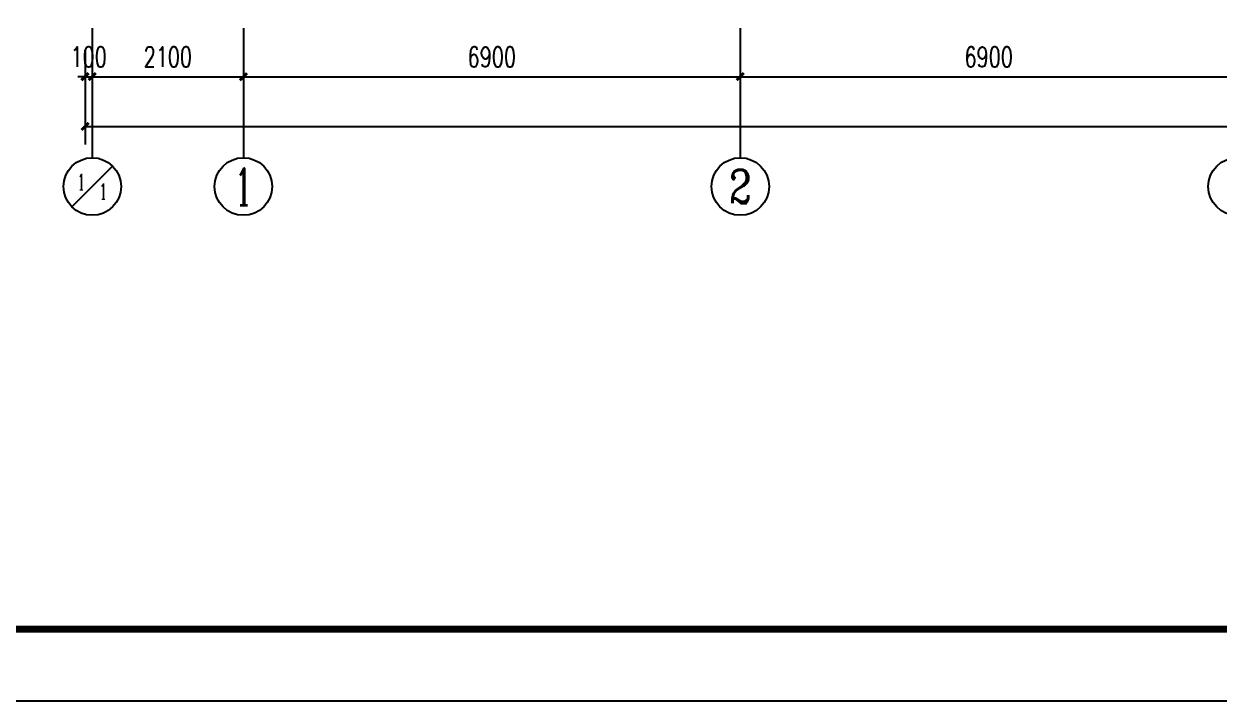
# Model space of a CAD drawing. Extents: x 2350667 to 3185789, y 309667 to 706270.
# Drawn here: x 2370145 to 2386744, y 374390 to 383800 of the extents above; entities that cross this region are included whole.
import ezdxf
from ezdxf.enums import TextEntityAlignment as Align

# ---------------------------------------------------------------- set-up
doc = ezdxf.new("R2010")
doc.units = 0
doc.header["$LTSCALE"] = 1000
for name, color, linetype in [('0-底图', 7, 'Continuous'), ('A-ANNO-DIMS', 3, 'Continuous'), ('AXIS', 3, 'Continuous'), ('AXIS_TEXT', 7, 'Continuous'), ('BTTK', 7, 'Continuous'), ('PUB_DIM', 3, 'Continuous'), ('PUB_TITLE', 4, 'Continuous')]:
    doc.layers.add(name, color=color, linetype=linetype)
doc.styles.add('_TCH_AXIS', font='COMPLEX', dxfattribs={"bigfont": 'GBCBIG'})
doc.styles.add('A_DIM_T3', font='SIMPLEX', dxfattribs={"width": 0.7, "bigfont": 'HZ'})
doc.styles.add('COMPLEX', font='COMPLEX')
doc.styles.add('HZ(TK)', font='geniso.shx', dxfattribs={"width": 0.9, "bigfont": 'hztxt.shx'})
doc.dimstyles.new('_TCH_ARCH&&100', dxfattribs={"dimtxt": 280, "dimasz": 100, "dimexe": 250, "dimexo": 300, "dimgap": 135, "dimtad": 1, "dimdec": 0, "dimzin": 0, "dimdsep": 46, "dimtxsty": 'A_DIM_T3', "dimblk": 'ARCHTICK', "dimcen": 0.09, "dimclrt": 7, "dimazin": 2, "dimtfac": 1, "dimtdec": 0, "dimtix": 1, "dimtmove": 2, "dimatfit": 3, "dimfxl": 150, "dimtolj": 1, "dimtzin": 0, "dimarcsym": 0})

# ---------------------------------------------------------------- blocks, each defined once
blk = doc.blocks.new('vhtemplate_2020年新竖式图框_A1')
at = {"layer": 'PUB_TITLE', "color": 7}
blk.add_lwpolyline([(0, 594), (841, 594), (841, 0), (0, 0)], close=True, dxfattribs=at)
at = {"layer": 'PUB_TITLE', "const_width": 1}
blk.add_lwpolyline([(25, 10), (831, 10), (831, 584), (25, 584)], close=True, dxfattribs=at)
at = {"layer": 'BTTK', "color": 4, "style": 'HZ(TK)', "width": 0.9}
for tag, p in [('合作单位', (796, 511.5)), ('建设单位', (796, 209.5)), ('工程名称', (796, 176.5)), ('子项名称', (806, 160)), ('图纸名称', (796, 141))]:
    blk.add_attdef(tag, text='', height=3.5, dxfattribs=at).set_placement(p, align=Align.MIDDLE_CENTER)
for tag, p in [('注册证书号', (808.5, 309.01)), ('注册印章号', (808.5, 301.01)), ('设计号', (806, 193)), ('图别', (789.75, 34)), ('图号', (822.25, 34)), ('版本号', (789.75, 26)), ('日期', (822.25, 26))]:
    blk.add_attdef(tag, text='', height=3.5, dxfattribs=at).set_placement(p, align=Align.MIDDLE)
blk = doc.blocks.new('_ArchTick')
at = {"color": 0, "linetype": 'ByBlock', "const_width": 0.4}
blk.add_lwpolyline([(-0.5, -0.5), (0.5, 0.5)], dxfattribs=at)
blk = doc.blocks.new('*D782')
at = {"layer": 'A-ANNO-DIMS', "color": 0, "lineweight": -2, "transparency": 16777216}
for p, q in [((2142744, -90299), (2142744, -90922)), ((2142844, -90299), (2142844, -90922)), ((2142744, -90672), (2142644, -90672)), ((2142744, -90672), (2142844, -90672)), ((2142844, -90672), (2142944, -90672))]:
    blk.add_line(p, q, dxfattribs=at)
at = {"layer": 'Defpoints', "color": 0, "transparency": 16777216}
for p in [(2142744, -89999), (2142844, -89999), (2142844, -90672)]:
    blk.add_point(p, dxfattribs=at)
at = {"layer": 'A-ANNO-DIMS', "color": 0, "lineweight": -2, "transparency": 16777216, "xscale": 100, "yscale": 100, "zscale": 100}
blk.add_blockref('_ArchTick', (2142744, -90672), dxfattribs=at)
at = {"layer": 'A-ANNO-DIMS', "color": 0, "lineweight": -2, "transparency": 16777216, "xscale": 100, "yscale": 100, "zscale": 100, "rotation": 180}
blk.add_blockref('_ArchTick', (2142844, -90672), dxfattribs=at)
at = {"layer": 'A-ANNO-DIMS', "color": 7, "transparency": 16777216, "insert": (2142794, -90397), "char_height": 280, "attachment_point": 5, "style": 'A_DIM_T3'}
blk.add_mtext('\\A1;100', dxfattribs=at)
blk = doc.blocks.new('*D783')
at = {"layer": 'A-ANNO-DIMS', "color": 0, "lineweight": -2, "transparency": 16777216}
for p, q in [((2142844, -90299), (2142844, -90922)), ((2144944, -90299), (2144944, -90922)), ((2142844, -90672), (2144944, -90672))]:
    blk.add_line(p, q, dxfattribs=at)
at = {"layer": 'Defpoints', "color": 0, "transparency": 16777216}
for p in [(2142844, -89999), (2144944, -89999), (2144944, -90672)]:
    blk.add_point(p, dxfattribs=at)
at = {"layer": 'A-ANNO-DIMS', "color": 0, "lineweight": -2, "transparency": 16777216, "xscale": 100, "yscale": 100, "zscale": 100, "rotation": 180}
blk.add_blockref('_ArchTick', (2142844, -90672), dxfattribs=at)
at = {"layer": 'A-ANNO-DIMS', "color": 0, "lineweight": -2, "transparency": 16777216, "xscale": 100, "yscale": 100, "zscale": 100}
blk.add_blockref('_ArchTick', (2144944, -90672), dxfattribs=at)
at = {"layer": 'A-ANNO-DIMS', "color": 7, "transparency": 16777216, "insert": (2143894, -90397), "char_height": 280, "attachment_point": 5, "style": 'A_DIM_T3'}
blk.add_mtext('\\A1;2100', dxfattribs=at)
blk = doc.blocks.new('*D784')
at = {"layer": 'A-ANNO-DIMS', "color": 0, "lineweight": -2, "transparency": 16777216}
for p, q in [((2144944, -90299), (2144944, -90922)), ((2151844, -90299), (2151844, -90922)), ((2144944, -90672), (2151844, -90672))]:
    blk.add_line(p, q, dxfattribs=at)
at = {"layer": 'Defpoints', "color": 0, "transparency": 16777216}
for p in [(2144944, -89999), (2151844, -89999), (2151844, -90672)]:
    blk.add_point(p, dxfattribs=at)
at = {"layer": 'A-ANNO-DIMS', "color": 0, "lineweight": -2, "transparency": 16777216, "xscale": 100, "yscale": 100, "zscale": 100, "rotation": 180}
blk.add_blockref('_ArchTick', (2144944, -90672), dxfattribs=at)
at = {"layer": 'A-ANNO-DIMS', "color": 0, "lineweight": -2, "transparency": 16777216, "xscale": 100, "yscale": 100, "zscale": 100}
blk.add_blockref('_ArchTick', (2151844, -90672), dxfattribs=at)
at = {"layer": 'A-ANNO-DIMS', "color": 7, "transparency": 16777216, "insert": (2148394, -90397), "char_height": 280, "attachment_point": 5, "style": 'A_DIM_T3'}
blk.add_mtext('\\A1;6900', dxfattribs=at)
blk = doc.blocks.new('*D785')
at = {"layer": 'A-ANNO-DIMS', "color": 0, "lineweight": -2, "transparency": 16777216}
for p, q in [((2151844, -90299), (2151844, -90922)), ((2158744, -90299), (2158744, -90922)), ((2151844, -90672), (2158744, -90672))]:
    blk.add_line(p, q, dxfattribs=at)
at = {"layer": 'Defpoints', "color": 0, "transparency": 16777216}
for p in [(2151844, -89999), (2158744, -89999), (2158744, -90672)]:
    blk.add_point(p, dxfattribs=at)
at = {"layer": 'A-ANNO-DIMS', "color": 0, "lineweight": -2, "transparency": 16777216, "xscale": 100, "yscale": 100, "zscale": 100, "rotation": 180}
blk.add_blockref('_ArchTick', (2151844, -90672), dxfattribs=at)
at = {"layer": 'A-ANNO-DIMS', "color": 0, "lineweight": -2, "transparency": 16777216, "xscale": 100, "yscale": 100, "zscale": 100}
blk.add_blockref('_ArchTick', (2158744, -90672), dxfattribs=at)
at = {"layer": 'A-ANNO-DIMS', "color": 7, "transparency": 16777216, "insert": (2155294, -90397), "char_height": 280, "attachment_point": 5, "style": 'A_DIM_T3'}
blk.add_mtext('\\A1;6900', dxfattribs=at)
blk = doc.blocks.new('*D798')
at = {"layer": 'Defpoints', "color": 0, "transparency": 16777216}
for p in [(2142744, -89999), (2179544, -89999), (2179544, -91364)]:
    blk.add_point(p, dxfattribs=at)
at = {"layer": 'PUB_DIM', "color": 0, "lineweight": -2, "transparency": 16777216}
for p, q in [((2142744, -90299), (2142744, -91614)), ((2179544, -90299), (2179544, -91614)), ((2142744, -91364), (2179544, -91364))]:
    blk.add_line(p, q, dxfattribs=at)
at = {"layer": 'PUB_DIM', "color": 0, "lineweight": -2, "transparency": 16777216, "xscale": 100, "yscale": 100, "zscale": 100, "rotation": 180}
blk.add_blockref('_ArchTick', (2142744, -91364), dxfattribs=at)
at = {"layer": 'PUB_DIM', "color": 0, "lineweight": -2, "transparency": 16777216, "xscale": 100, "yscale": 100, "zscale": 100}
blk.add_blockref('_ArchTick', (2179544, -91364), dxfattribs=at)
at = {"layer": 'PUB_DIM', "color": 7, "transparency": 16777216, "insert": (2161144, -91089), "char_height": 280, "attachment_point": 5, "style": 'A_DIM_T3'}
blk.add_mtext('\\A1;36800', dxfattribs=at)
blk = doc.blocks.new('_AXISO')
blk.add_circle((0, 0), 0.5)
at = {"layer": 'AXIS_TEXT', "style": 'COMPLEX', "width": 1.041667}
blk.add_attdef('A', text='', height=0.56, dxfattribs=at).set_placement((-0.25, -0.28), (0.25, -0.28), align=Align.FIT)
blk = doc.blocks.new("ghjgj'")
at = {"layer": 'AXIS'}
for p, q in [((2142844.1, -89998.5), (2142844.1, -91798.5)), ((2144944.1, -89998.5), (2144944.1, -91798.5)), ((2151844.1, -89998.5), (2151844.1, -91798.5)), ((2142561.2, -92481.4), (2143126.9, -91915.7))]:
    blk.add_line(p, q, dxfattribs=at)
blk.add_circle((2142844.1, -92198.5), 400, dxfattribs=at)
ref = blk.add_blockref('_AXISO', (2144944.1, -92198.5), dxfattribs=dict(at, xscale=800, yscale=800, zscale=800))
ref.add_attrib('A', '1', dxfattribs={"layer": 'AXIS_TEXT', "height": 514.7, "style": '_TCH_AXIS'}).set_placement((2144833.8, -92455.9), (2145054.4, -92455.9), align=Align.FIT)
ref = blk.add_blockref('_AXISO', (2151844.1, -92198.5), dxfattribs=dict(at, xscale=800, yscale=800, zscale=800))
ref.add_attrib('A', '2', dxfattribs={"layer": 'AXIS_TEXT', "height": 465.9, "style": '_TCH_AXIS'}).set_placement((2151688.7, -92431.5), (2151999.4, -92431.5), align=Align.FIT)
ref = blk.add_blockref('_AXISO', (2158744.1, -92198.5), dxfattribs=dict(at, xscale=800, yscale=800, zscale=800))
ref.add_attrib('A', '3', dxfattribs={"layer": 'AXIS_TEXT', "height": 465.9, "style": '_TCH_AXIS'}).set_placement((2158588.7, -92431.5), (2158899.4, -92431.5), align=Align.FIT)
at = {"layer": 'AXIS_TEXT', "color": 7, "style": '_TCH_AXIS'}
for p, p2 in [((2142644.8, -92242.2), (2142738.5, -92242.2)), ((2142949.6, -92373.4), (2143043.3, -92373.4))]:
    blk.add_text('1', height=218.6, dxfattribs=at).set_placement(p, p2, align=Align.FIT)
at = {"layer": 'A-ANNO-DIMS'}
for p1, p2, picture, middle in [((2142744.1, -89998.5), (2142844.1, -89998.5), '*D782', (2142794.1, -90397.1)), ((2142844.1, -89998.5), (2144944.1, -89998.5), '*D783', (2143894.1, -90397.1)), ((2144944.1, -89998.5), (2151844.1, -89998.5), '*D784', (2148394.1, -90397.1)), ((2151844.1, -89998.5), (2158744.1, -89998.5), '*D785', (2155294.1, -90397.1))]:
    dim = blk.add_aligned_dim(p1=p1, p2=p2, distance=-673.6, dimstyle='_TCH_ARCH&&100', dxfattribs=at)
    dim.commit()
    dim.dimension.update_dxf_attribs({"geometry": picture, "text_midpoint": middle})
at = {"layer": 'PUB_DIM'}
dim = blk.add_aligned_dim(p1=(2142744.1, -89998.5), p2=(2179544.1, -89998.5), distance=-1365.2, dimstyle='_TCH_ARCH&&100', dxfattribs=at)
dim.commit()
dim.dimension.update_dxf_attribs({"geometry": '*D798', "text_midpoint": (2161144.1, -91088.7)})

msp = doc.modelspace()

# ---------------------------------------------------------------- block references
at = {"layer": '0-底图', "xscale": 100, "yscale": 100, "zscale": 100}
msp.add_blockref('vhtemplate_2020年新竖式图框_A1', (2350667, 374390), dxfattribs=at)
at = {"layer": '0-底图'}
msp.add_blockref("ghjgj'", (228250, 473739), dxfattribs=at)

doc.saveas('drawing.dxf')
